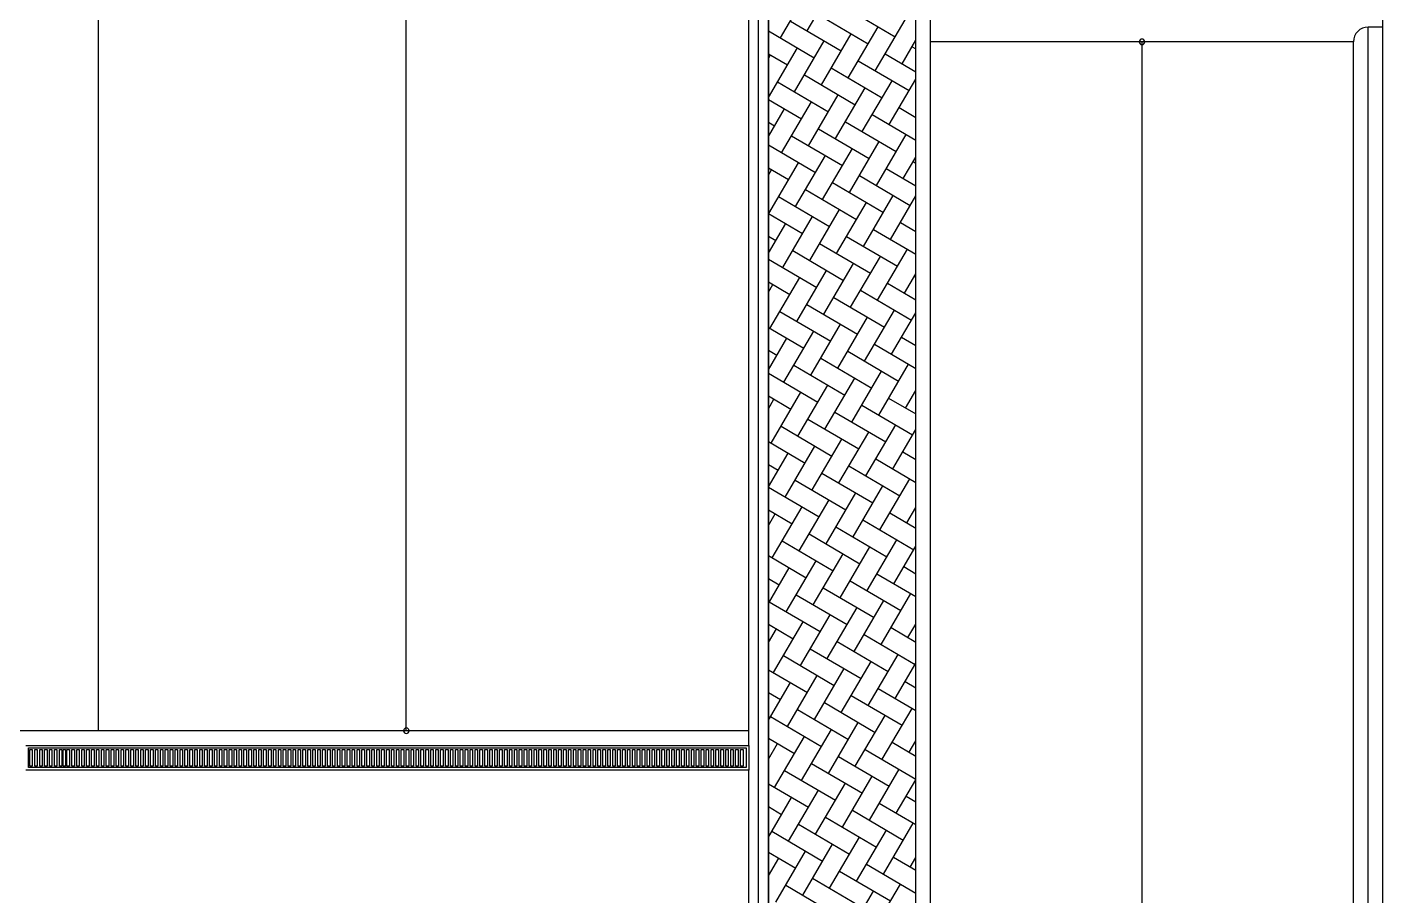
# Model space of a CAD drawing. Header units: millimetres. Extents: x 0 to 356400, y 0 to 68257.
# Drawn here: x 245135 to 246238, y 6088 to 6794 of the extents above; entities that cross this region are included whole.
import ezdxf

# ---------------------------------------------------------------- set-up
doc = ezdxf.new("R2010")
doc.units = ezdxf.units.MM
doc.header["$LTSCALE"] = 75
doc.layers.add('8', color=8, linetype='Continuous')

# ---------------------------------------------------------------- blocks, each defined once
blk = doc.blocks.new('G$C7369CDF7')
at = {"layer": '8'}
for p, q in [((116630, 85650), (1230, 85650)), ((96957, 85650), (14330, 85650)), ((14330, 85650), (14330, 85350)), ((97325, 85350), (14330, 85350)), ((14330, 85350), (14330, 85350)), ((94630, 85050), (14630, 85050)), ((14630, 85050), (14630, 76450)), ((94630, 80750), (14630, 80750)), ((94630, 76450), (9330, 76450)), ((94630, 76150), (9330, 76150)), ((94630, 76150), (9330, 76150)), ((15074, 75870), (14597, 76150)), ((14729, 76073), (14774, 76150)), ((14872, 75525), (15238, 76150)), ((16312, 75609), (15388, 76150)), ((15966, 75811), (16165, 76150)), ((16109, 75264), (16629, 76150)), ((17406, 75894), (16970, 76150)), ((17061, 76097), (17092, 76150)), ((17204, 75549), (17556, 76150)), ((18644, 75633), (17761, 76150)), ((18299, 75835), (18483, 76150)), ((18442, 75288), (18947, 76150)), ((19739, 75918), (19343, 76150)), ((19393, 76121), (19411, 76150)), ((19536, 75573), (19874, 76150)), ((20976, 75657), (20134, 76150)), ((20631, 75859), (20802, 76150)), ((20774, 75312), (21265, 76150)), ((22071, 75942), (21716, 76150)), ((21726, 76145), (21729, 76150)), ((21868, 75597), (22192, 76150)), ((23308, 75681), (22507, 76150)), ((22963, 75883), (23120, 76150)), ((23106, 75336), (23583, 76150)), ((24403, 75966), (24090, 76150)), ((24201, 75621), (24511, 76150)), ((24344, 75074), (24950, 76109)), ((25641, 75705), (24881, 76150)), ((25295, 75907), (25438, 76150)), ((25438, 75359), (25902, 76150)), ((26735, 75990), (26463, 76150)), ((26533, 75645), (26829, 76150)), ((26676, 75098), (27283, 76133)), ((27973, 75729), (27254, 76150)), ((27628, 75931), (27756, 76150)), ((27771, 75383), (28220, 76150)), ((29068, 76014), (28836, 76150)), ((28865, 75669), (29147, 76150)), ((29008, 75122), (29611, 76150)), ((30305, 75753), (29627, 76150)), ((29960, 75955), (30074, 76150)), ((30103, 75407), (30538, 76150)), ((31198, 75693), (31465, 76150)), ((31400, 76038), (31209, 76150)), ((31340, 75146), (31929, 76150)), ((15217, 75323), (14182, 75930)), ((15015, 74978), (15621, 76013)), ((17549, 75347), (16514, 75954)), ((17347, 75002), (17954, 76037)), ((19881, 75371), (18846, 75978)), ((19679, 75026), (20286, 76061)), ((22214, 75395), (21178, 76002)), ((22011, 75050), (22618, 76085)), ((24546, 75419), (23511, 76026)), ((25581, 74812), (26188, 75847)), ((26878, 75443), (25843, 76050)), ((27913, 74836), (28520, 75871)), ((29210, 75467), (28175, 76074)), ((30246, 74860), (30852, 75895)), ((31543, 75491), (30507, 76098)), ((32780, 75229), (31745, 75836)), ((13920, 74692), (14527, 75728)), ((16454, 75061), (15419, 75668)), ((16252, 74716), (16859, 75752)), ((18787, 75085), (17751, 75692)), ((18584, 74740), (19191, 75775)), ((21119, 75109), (20084, 75716)), ((20917, 74764), (21523, 75799)), ((23451, 75133), (22416, 75740)), ((23249, 74788), (23856, 75823)), ((24486, 74526), (25093, 75562)), ((25783, 75157), (24748, 75764)), ((26819, 74550), (27425, 75586)), ((28116, 75181), (27080, 75788)), ((29151, 74574), (29758, 75610)), ((30448, 75205), (29413, 75812)), ((31483, 74598), (32090, 75634)), ((15360, 74776), (14324, 75382)), ((15157, 74431), (15764, 75466)), ((17692, 74800), (16657, 75406)), ((17490, 74455), (18096, 75490)), ((20024, 74824), (18989, 75430)), ((19822, 74479), (20429, 75514)), ((22356, 74848), (21321, 75454)), ((22154, 74502), (22761, 75538)), ((24689, 74872), (23653, 75478)), ((25724, 74265), (26331, 75300)), ((27021, 74896), (25986, 75502)), ((28056, 74289), (28663, 75324)), ((29353, 74919), (28318, 75526)), ((30388, 74313), (30995, 75348)), ((31685, 74943), (30650, 75550)), ((32923, 74682), (31888, 75289)), ((14063, 74145), (14669, 75180)), ((16597, 74514), (15562, 75121)), ((16395, 74169), (17002, 75204)), ((18929, 74538), (17894, 75145)), ((18727, 74193), (19334, 75228)), ((21262, 74562), (20226, 75169)), ((21059, 74217), (21666, 75252)), ((23594, 74586), (22559, 75193)), ((23392, 74241), (23998, 75276)), ((24629, 73979), (25236, 75014)), ((25926, 74610), (24891, 75217)), ((26962, 74003), (27568, 75038)), ((28258, 74634), (27223, 75241)), ((29294, 74027), (29901, 75062)), ((30591, 74658), (29555, 75265)), ((31626, 74051), (32233, 75086)), ((15502, 74228), (14467, 74835)), ((15300, 73883), (15907, 74918)), ((17835, 74252), (16799, 74859)), ((17632, 73907), (18239, 74942)), ((20167, 74276), (19132, 74883)), ((19965, 73931), (20572, 74966)), ((22499, 74300), (21464, 74907)), ((22297, 73955), (22904, 74990)), ((23535, 73693), (24141, 74729)), ((24832, 74324), (23796, 74931)), ((25867, 73717), (26474, 74753)), ((27164, 74348), (26128, 74955)), ((28199, 73741), (28806, 74777)), ((29496, 74372), (28461, 74979)), ((30531, 73765), (31138, 74801)), ((31828, 74396), (30793, 75003)), ((14408, 73943), (13372, 74549)), ((14206, 73598), (14812, 74633)), ((16740, 73967), (15705, 74573)), ((16538, 73622), (17145, 74657)), ((19072, 73991), (18037, 74597)), ((18870, 73645), (19477, 74681)), ((21405, 74015), (20369, 74621)), ((21202, 73669), (21809, 74705)), ((23737, 74039), (22702, 74645)), ((24772, 73432), (25379, 74467)), ((26069, 74063), (25034, 74669)), ((27104, 73456), (27711, 74491)), ((28401, 74086), (27366, 74693)), ((29437, 73480), (30043, 74515)), ((30734, 74110), (29698, 74717)), ((31971, 73849), (30936, 74456)), ((31769, 73504), (32376, 74539)), ((15645, 73681), (14610, 74288)), ((15443, 73336), (16050, 74371)), ((17978, 73705), (16942, 74312)), ((17775, 73360), (18382, 74395)), ((20310, 73729), (19275, 74336)), ((20108, 73384), (20714, 74419)), ((22642, 73753), (21607, 74360)), ((22440, 73408), (23047, 74443)), ((23680, 73150), (24284, 74181)), ((24974, 73777), (23939, 74384)), ((26010, 73170), (26616, 74205)), ((27307, 73801), (26271, 74408)), ((28342, 73194), (28949, 74229)), ((29639, 73825), (28604, 74432)), ((30674, 73218), (31281, 74253)), ((14551, 73395), (13515, 74002)), ((14407, 73150), (14955, 74085)), ((16883, 73419), (15848, 74026)), ((16725, 73150), (17287, 74109)), ((19215, 73443), (18180, 74050)), ((19043, 73150), (19620, 74133)), ((21547, 73467), (20512, 74074)), ((21361, 73150), (21952, 74157)), ((23880, 73491), (22844, 74098)), ((25071, 73150), (25522, 73920)), ((26212, 73515), (25177, 74122)), ((27389, 73150), (27854, 73944)), ((28544, 73539), (27509, 74146)), ((29707, 73150), (30186, 73968)), ((30876, 73563), (29841, 74170)), ((32114, 73301), (31079, 73908)), ((15760, 73150), (14753, 73740)), ((15798, 73150), (16193, 73824)), ((18120, 73158), (17085, 73764)), ((18116, 73150), (18525, 73848)), ((20453, 73182), (19417, 73788)), ((20434, 73150), (20857, 73872)), ((22785, 73206), (21750, 73812)), ((22752, 73150), (23189, 73896)), ((25117, 73229), (24082, 73836)), ((24143, 73150), (24427, 73634)), ((27449, 73253), (26414, 73860)), ((26462, 73150), (26759, 73658)), ((29782, 73277), (28746, 73884)), ((28780, 73150), (29092, 73682)), ((31098, 73150), (31424, 73706)), ((14870, 73150), (15098, 73538)), ((16551, 73150), (15990, 73479)), ((17189, 73150), (17430, 73562)), ((18924, 73150), (18323, 73503)), ((19507, 73150), (19762, 73586)), ((21298, 73150), (20655, 73527)), ((21825, 73150), (22095, 73610)), ((23671, 73150), (22987, 73551)), ((26044, 73150), (25319, 73575)), ((25534, 73150), (25665, 73372)), ((28417, 73150), (27652, 73599)), ((27852, 73150), (27997, 73396)), ((30790, 73150), (29984, 73623)), ((30171, 73150), (30329, 73420)), ((31581, 73150), (31221, 73361)), ((97230, 73150), (6530, 73150)), ((6530, 73150), (97074, 73150)), ((6830, 73150), (94630, 73150)), ((14969, 73150), (14896, 73193)), ((16261, 73150), (16336, 73276)), ((17342, 73150), (17228, 73217)), ((18580, 73150), (18668, 73300)), ((19715, 73150), (19560, 73241)), ((20898, 73150), (21000, 73324)), ((22089, 73150), (21892, 73265)), ((23216, 73150), (23332, 73348)), ((24462, 73150), (24225, 73289)), ((26835, 73150), (26557, 73313)), ((29208, 73150), (28889, 73337)), ((31562, 73150), (31567, 73159)), ((97030, 72950), (6530, 72950)), ((28930, 72750), (6530, 72750)), ((28630, 72750), (28630, 57850)), ((28930, 58050), (28930, 72750)), ((28930, 72750), (29430, 72750)), ((28980, 58100), (28980, 72700)), ((28980, 72700), (29380, 72700)), ((29010, 72585), (29010, 72635)), ((29010, 72635), (29350, 72635)), ((29350, 72585), (29010, 72585)), ((29010, 72485), (29010, 72535)), ((29010, 72535), (29350, 72535)), ((29350, 72635), (29350, 72585)), ((29350, 72535), (29350, 72485)), ((29380, 72700), (29380, 58100)), ((96830, 72750), (29430, 72750)), ((29430, 72750), (29430, 58050)), ((29350, 72485), (29010, 72485)), ((29010, 72385), (29010, 72435)), ((29010, 72435), (29350, 72435)), ((29350, 72385), (29010, 72385)), ((29010, 72285), (29010, 72335)), ((29010, 72335), (29350, 72335)), ((29350, 72285), (29010, 72285)), ((29350, 72435), (29350, 72385)), ((29350, 72335), (29350, 72285)), ((29010, 72185), (29010, 72235)), ((29010, 72235), (29350, 72235)), ((29350, 72185), (29010, 72185)), ((29010, 72085), (29010, 72135)), ((29010, 72135), (29350, 72135)), ((29350, 72085), (29010, 72085)), ((29010, 71985), (29010, 72035)), ((29010, 72035), (29350, 72035)), ((29350, 71985), (29010, 71985)), ((29350, 72235), (29350, 72185)), ((29350, 72135), (29350, 72085)), ((29350, 72035), (29350, 71985)), ((29010, 71885), (29010, 71935)), ((29010, 71935), (29350, 71935)), ((29350, 71885), (29010, 71885)), ((29010, 71785), (29010, 71835)), ((29010, 71835), (29350, 71835)), ((29350, 71785), (29010, 71785)), ((29010, 71685), (29010, 71735)), ((29010, 71735), (29350, 71735)), ((29350, 71935), (29350, 71885)), ((29350, 71835), (29350, 71785)), ((29350, 71735), (29350, 71685)), ((29350, 71685), (29010, 71685)), ((29010, 71585), (29010, 71635)), ((29010, 71635), (29350, 71635)), ((29350, 71585), (29010, 71585)), ((29010, 71485), (29010, 71535)), ((29010, 71535), (29350, 71535)), ((29350, 71485), (29010, 71485)), ((29010, 71385), (29010, 71435)), ((29010, 71435), (29350, 71435)), ((29350, 71635), (29350, 71585)), ((29350, 71535), (29350, 71485)), ((29350, 71435), (29350, 71385)), ((29350, 71385), (29010, 71385)), ((29010, 71285), (29010, 71335)), ((29010, 71335), (29350, 71335)), ((29350, 71285), (29010, 71285)), ((29010, 71185), (29010, 71235)), ((29010, 71235), (29350, 71235)), ((29350, 71185), (29010, 71185)), ((29350, 71335), (29350, 71285)), ((29350, 71235), (29350, 71185)), ((29010, 71085), (29010, 71135)), ((29010, 71135), (29350, 71135)), ((29350, 71085), (29010, 71085)), ((29010, 70985), (29010, 71035)), ((29010, 71035), (29350, 71035)), ((29350, 70985), (29010, 70985)), ((29010, 70885), (29010, 70935)), ((29010, 70935), (29350, 70935)), ((29350, 70885), (29010, 70885)), ((29350, 71135), (29350, 71085)), ((29350, 71035), (29350, 70985)), ((29350, 70935), (29350, 70885)), ((29010, 70785), (29010, 70835)), ((29010, 70835), (29350, 70835)), ((29350, 70785), (29010, 70785)), ((29010, 70685), (29010, 70735)), ((29010, 70735), (29350, 70735)), ((29350, 70685), (29010, 70685)), ((29010, 70585), (29010, 70635)), ((29010, 70635), (29350, 70635)), ((29350, 70835), (29350, 70785)), ((29350, 70735), (29350, 70685)), ((29350, 70635), (29350, 70585)), ((29350, 70585), (29010, 70585)), ((29010, 70485), (29010, 70535)), ((29010, 70535), (29350, 70535)), ((29350, 70485), (29010, 70485)), ((29010, 70385), (29010, 70435)), ((29010, 70435), (29350, 70435)), ((29350, 70385), (29010, 70385)), ((29010, 70285), (29010, 70335)), ((29010, 70335), (29350, 70335)), ((29350, 70535), (29350, 70485)), ((29350, 70435), (29350, 70385)), ((29350, 70335), (29350, 70285)), ((29350, 70285), (29010, 70285)), ((29010, 70185), (29010, 70235)), ((29010, 70235), (29350, 70235)), ((29350, 70185), (29010, 70185)), ((29010, 70085), (29010, 70135)), ((29010, 70135), (29350, 70135)), ((29350, 70085), (29010, 70085)), ((29350, 70235), (29350, 70185)), ((29350, 70135), (29350, 70085)), ((29010, 69985), (29010, 70035)), ((29010, 70035), (29350, 70035)), ((29350, 69985), (29010, 69985)), ((29010, 69885), (29010, 69935)), ((29010, 69935), (29350, 69935)), ((29350, 69885), (29010, 69885)), ((29010, 69785), (29010, 69835)), ((29010, 69835), (29350, 69835)), ((29350, 69785), (29010, 69785)), ((29350, 70035), (29350, 69985)), ((29350, 69935), (29350, 69885)), ((29350, 69835), (29350, 69785)), ((29010, 69685), (29010, 69735)), ((29010, 69735), (29350, 69735)), ((29350, 69685), (29010, 69685)), ((29010, 69585), (29010, 69635)), ((29010, 69635), (29350, 69635)), ((29350, 69585), (29010, 69585)), ((29010, 69485), (29010, 69535)), ((29010, 69535), (29350, 69535)), ((29350, 69735), (29350, 69685)), ((29350, 69635), (29350, 69585)), ((29350, 69535), (29350, 69485)), ((29350, 69485), (29010, 69485)), ((29010, 69385), (29010, 69435)), ((29010, 69435), (29350, 69435)), ((29350, 69385), (29010, 69385)), ((29010, 69285), (29010, 69335)), ((29010, 69335), (29350, 69335)), ((29350, 69285), (29010, 69285)), ((29010, 69185), (29010, 69235)), ((29010, 69235), (29350, 69235)), ((29350, 69435), (29350, 69385)), ((29350, 69335), (29350, 69285)), ((29350, 69235), (29350, 69185)), ((29350, 69185), (29010, 69185)), ((29010, 69085), (29010, 69135)), ((29010, 69135), (29350, 69135)), ((29350, 69085), (29010, 69085)), ((29010, 68985), (29010, 69035)), ((29010, 69035), (29350, 69035)), ((29350, 68985), (29010, 68985)), ((29350, 69135), (29350, 69085)), ((29350, 69035), (29350, 68985)), ((29010, 68885), (29010, 68935)), ((29010, 68935), (29350, 68935)), ((29350, 68885), (29010, 68885)), ((29010, 68785), (29010, 68835)), ((29010, 68835), (29350, 68835)), ((29350, 68785), (29010, 68785)), ((29010, 68685), (29010, 68735)), ((29010, 68735), (29350, 68735)), ((29350, 68685), (29010, 68685)), ((29350, 68935), (29350, 68885)), ((29350, 68835), (29350, 68785)), ((29350, 68735), (29350, 68685)), ((29010, 68585), (29010, 68635)), ((29010, 68635), (29350, 68635)), ((29350, 68585), (29010, 68585)), ((29010, 68485), (29010, 68535)), ((29010, 68535), (29350, 68535)), ((29350, 68485), (29010, 68485)), ((29010, 68385), (29010, 68435)), ((29010, 68435), (29350, 68435)), ((29350, 68635), (29350, 68585)), ((29350, 68535), (29350, 68485)), ((29350, 68435), (29350, 68385)), ((29350, 68385), (29010, 68385)), ((29010, 68285), (29010, 68335)), ((29010, 68335), (29350, 68335)), ((29350, 68285), (29010, 68285)), ((29010, 68185), (29010, 68235)), ((29010, 68235), (29350, 68235)), ((29350, 68185), (29010, 68185)), ((29010, 68085), (29010, 68135)), ((29010, 68135), (29350, 68135)), ((29350, 68335), (29350, 68285)), ((29350, 68235), (29350, 68185)), ((29350, 68135), (29350, 68085)), ((29350, 68085), (29010, 68085)), ((29010, 67985), (29010, 68035)), ((29010, 68035), (29350, 68035)), ((29350, 67985), (29010, 67985)), ((29010, 67885), (29010, 67935)), ((29010, 67935), (29350, 67935)), ((29350, 67885), (29010, 67885)), ((29010, 67785), (29010, 67835)), ((29010, 67835), (29350, 67835)), ((29350, 68035), (29350, 67985)), ((29350, 67935), (29350, 67885)), ((29350, 67835), (29350, 67785)), ((29350, 67785), (29010, 67785)), ((29010, 67685), (29010, 67735)), ((29010, 67735), (29350, 67735)), ((29350, 67685), (29010, 67685)), ((29010, 67585), (29010, 67635)), ((29010, 67635), (29350, 67635)), ((29350, 67585), (29010, 67585)), ((29350, 67735), (29350, 67685)), ((29350, 67635), (29350, 67585)), ((29010, 67485), (29010, 67535)), ((29010, 67535), (29350, 67535)), ((29350, 67485), (29010, 67485)), ((29010, 67385), (29010, 67435)), ((29010, 67435), (29350, 67435)), ((29350, 67385), (29010, 67385)), ((29010, 67285), (29010, 67335)), ((29010, 67335), (29350, 67335)), ((29350, 67285), (29010, 67285)), ((29350, 67535), (29350, 67485)), ((29350, 67435), (29350, 67385)), ((29350, 67335), (29350, 67285)), ((29010, 67185), (29010, 67235)), ((29010, 67235), (29350, 67235)), ((29350, 67185), (29010, 67185)), ((29010, 67085), (29010, 67135)), ((29010, 67135), (29350, 67135)), ((29350, 67085), (29010, 67085)), ((29010, 66985), (29010, 67035)), ((29010, 67035), (29350, 67035)), ((29350, 67235), (29350, 67185)), ((29350, 67135), (29350, 67085)), ((29350, 67035), (29350, 66985)), ((29350, 66985), (29010, 66985)), ((29010, 66885), (29010, 66935)), ((29010, 66935), (29350, 66935)), ((29350, 66885), (29010, 66885)), ((29010, 66785), (29010, 66835)), ((29010, 66835), (29350, 66835)), ((29350, 66785), (29010, 66785)), ((29010, 66685), (29010, 66735)), ((29010, 66735), (29350, 66735)), ((29350, 66935), (29350, 66885)), ((29350, 66835), (29350, 66785)), ((29350, 66735), (29350, 66685)), ((29350, 66685), (29010, 66685)), ((29010, 66585), (29010, 66635)), ((29010, 66635), (29350, 66635)), ((29350, 66585), (29010, 66585)), ((29010, 66485), (29010, 66535)), ((29010, 66535), (29350, 66535)), ((29350, 66485), (29010, 66485)), ((29350, 66635), (29350, 66585)), ((29350, 66535), (29350, 66485)), ((29010, 66385), (29010, 66435)), ((29010, 66435), (29350, 66435)), ((29350, 66385), (29010, 66385)), ((29010, 66285), (29010, 66335)), ((29010, 66335), (29350, 66335)), ((29350, 66285), (29010, 66285)), ((29010, 66185), (29010, 66235)), ((29010, 66235), (29350, 66235)), ((29350, 66185), (29010, 66185)), ((29350, 66435), (29350, 66385)), ((29350, 66335), (29350, 66285)), ((29350, 66235), (29350, 66185)), ((29010, 66085), (29010, 66135)), ((29010, 66135), (29350, 66135)), ((29350, 66085), (29010, 66085)), ((29010, 65985), (29010, 66035)), ((29010, 66035), (29350, 66035)), ((29350, 65985), (29010, 65985)), ((29010, 65885), (29010, 65935)), ((29010, 65935), (29350, 65935)), ((29350, 66135), (29350, 66085)), ((29350, 66035), (29350, 65985)), ((29350, 65935), (29350, 65885)), ((28630, 65787), (6530, 65787)), ((28630, 65787), (8230, 65787)), ((29350, 65885), (29010, 65885)), ((29010, 65785), (29010, 65835)), ((29010, 65835), (29350, 65835)), ((29350, 65785), (29010, 65785)), ((29010, 65685), (29010, 65735)), ((29010, 65735), (29350, 65735)), ((29350, 65685), (29010, 65685)), ((29010, 65585), (29010, 65635)), ((29010, 65635), (29350, 65635)), ((29350, 65835), (29350, 65785)), ((29350, 65735), (29350, 65685)), ((29350, 65635), (29350, 65585)), ((29350, 65585), (29010, 65585)), ((29010, 65485), (29010, 65535)), ((29010, 65535), (29350, 65535)), ((29350, 65485), (29010, 65485)), ((29010, 65385), (29010, 65435)), ((29010, 65435), (29350, 65435)), ((29350, 65385), (29010, 65385)), ((29350, 65535), (29350, 65485)), ((29350, 65435), (29350, 65385)), ((29010, 65285), (29010, 65335)), ((29010, 65335), (29350, 65335)), ((29350, 65285), (29010, 65285)), ((29010, 65185), (29010, 65235)), ((29010, 65235), (29350, 65235)), ((29350, 65185), (29010, 65185)), ((29010, 65085), (29010, 65135)), ((29010, 65135), (29350, 65135)), ((29350, 65085), (29010, 65085)), ((29350, 65335), (29350, 65285)), ((29350, 65235), (29350, 65185)), ((29350, 65135), (29350, 65085)), ((29010, 64985), (29010, 65035)), ((29010, 65035), (29350, 65035)), ((29350, 64985), (29010, 64985)), ((29010, 64885), (29010, 64935)), ((29010, 64935), (29350, 64935)), ((29350, 64885), (29010, 64885)), ((29010, 64785), (29010, 64835)), ((29010, 64835), (29350, 64835)), ((29350, 65035), (29350, 64985)), ((29350, 64935), (29350, 64885)), ((29350, 64835), (29350, 64785)), ((29350, 64785), (29010, 64785)), ((29010, 64685), (29010, 64735)), ((29010, 64735), (29350, 64735)), ((29350, 64685), (29010, 64685)), ((29010, 64585), (29010, 64635)), ((29010, 64635), (29350, 64635)), ((29350, 64585), (29010, 64585)), ((29010, 64485), (29010, 64535)), ((29010, 64535), (29350, 64535)), ((29350, 64735), (29350, 64685)), ((29350, 64635), (29350, 64585)), ((29350, 64535), (29350, 64485)), ((29350, 64485), (29010, 64485)), ((29010, 64385), (29010, 64435)), ((29010, 64435), (29350, 64435)), ((29350, 64385), (29010, 64385)), ((29010, 64285), (29010, 64335)), ((29010, 64335), (29350, 64335)), ((29350, 64285), (29010, 64285)), ((29350, 64435), (29350, 64385)), ((29350, 64335), (29350, 64285)), ((29010, 64185), (29010, 64235)), ((29010, 64235), (29350, 64235)), ((29350, 64185), (29010, 64185)), ((29010, 64085), (29010, 64135)), ((29010, 64135), (29350, 64135)), ((29350, 64085), (29010, 64085)), ((29010, 63985), (29010, 64035)), ((29010, 64035), (29350, 64035)), ((29350, 63985), (29010, 63985)), ((29350, 64235), (29350, 64185)), ((29350, 64135), (29350, 64085)), ((29350, 64035), (29350, 63985)), ((29010, 63885), (29010, 63935)), ((29010, 63935), (29350, 63935)), ((29350, 63885), (29010, 63885)), ((29010, 63785), (29010, 63835)), ((29010, 63835), (29350, 63835)), ((29350, 63785), (29010, 63785)), ((29010, 63685), (29010, 63735)), ((29010, 63735), (29350, 63735)), ((29350, 63935), (29350, 63885)), ((29350, 63835), (29350, 63785)), ((29350, 63735), (29350, 63685)), ((29350, 63685), (29010, 63685)), ((29010, 63585), (29010, 63635)), ((29010, 63635), (29350, 63635)), ((29350, 63585), (29010, 63585)), ((29010, 63485), (29010, 63535)), ((29010, 63535), (29350, 63535)), ((29350, 63485), (29010, 63485)), ((29010, 63385), (29010, 63435)), ((29010, 63435), (29350, 63435)), ((29350, 63635), (29350, 63585)), ((29350, 63535), (29350, 63485)), ((29350, 63435), (29350, 63385)), ((29350, 63385), (29010, 63385)), ((29010, 63285), (29010, 63335)), ((29010, 63335), (29350, 63335)), ((29350, 63285), (29010, 63285)), ((29010, 63185), (29010, 63235)), ((29010, 63235), (29350, 63235)), ((29350, 63185), (29010, 63185)), ((29350, 63335), (29350, 63285)), ((29350, 63235), (29350, 63185)), ((29010, 63085), (29010, 63135)), ((29010, 63135), (29350, 63135)), ((29350, 63085), (29010, 63085)), ((29010, 62985), (29010, 63035)), ((29010, 63035), (29350, 63035)), ((29350, 62985), (29010, 62985)), ((29010, 62885), (29010, 62935)), ((29010, 62935), (29350, 62935)), ((29350, 62885), (29010, 62885)), ((29350, 63135), (29350, 63085)), ((29350, 63035), (29350, 62985)), ((29350, 62935), (29350, 62885)), ((29010, 62785), (29010, 62835)), ((29010, 62835), (29350, 62835)), ((29350, 62785), (29010, 62785)), ((29010, 62685), (29010, 62735)), ((29010, 62735), (29350, 62735)), ((29350, 62685), (29010, 62685)), ((29010, 62585), (29010, 62635)), ((29010, 62635), (29350, 62635)), ((29350, 62835), (29350, 62785)), ((29350, 62735), (29350, 62685)), ((29350, 62635), (29350, 62585)), ((29350, 62585), (29010, 62585)), ((29010, 62485), (29010, 62535)), ((29010, 62535), (29350, 62535)), ((29350, 62485), (29010, 62485)), ((29010, 62385), (29010, 62435)), ((29010, 62435), (29350, 62435)), ((29350, 62385), (29010, 62385)), ((29010, 62285), (29010, 62335)), ((29010, 62335), (29350, 62335)), ((29350, 62535), (29350, 62485)), ((29350, 62435), (29350, 62385)), ((29350, 62335), (29350, 62285)), ((29350, 62285), (29010, 62285)), ((29010, 62185), (29010, 62235)), ((29010, 62235), (29350, 62235)), ((29350, 62185), (29010, 62185)), ((29010, 62085), (29010, 62135)), ((29010, 62135), (29350, 62135)), ((29350, 62085), (29010, 62085)), ((29350, 62235), (29350, 62185)), ((29350, 62135), (29350, 62085)), ((29010, 61985), (29010, 62035)), ((29010, 62035), (29350, 62035)), ((29350, 61985), (29010, 61985)), ((29010, 61885), (29010, 61935)), ((29010, 61935), (29350, 61935)), ((29350, 61885), (29010, 61885)), ((29010, 61785), (29010, 61835)), ((29010, 61835), (29350, 61835)), ((29350, 61785), (29010, 61785)), ((29350, 62035), (29350, 61985)), ((29350, 61935), (29350, 61885)), ((29350, 61835), (29350, 61785)), ((29010, 61685), (29010, 61735)), ((29010, 61735), (29350, 61735)), ((29350, 61685), (29010, 61685)), ((29010, 61585), (29010, 61635)), ((29010, 61635), (29350, 61635)), ((29350, 61585), (29010, 61585)), ((29010, 61485), (29010, 61535)), ((29010, 61535), (29350, 61535)), ((29350, 61735), (29350, 61685)), ((29350, 61635), (29350, 61585)), ((29350, 61535), (29350, 61485)), ((29350, 61485), (29010, 61485)), ((29010, 61385), (29010, 61435)), ((29010, 61435), (29350, 61435)), ((29350, 61385), (29010, 61385)), ((29010, 61285), (29010, 61335)), ((29010, 61335), (29350, 61335)), ((29350, 61285), (29010, 61285)), ((29010, 61185), (29010, 61235)), ((29010, 61235), (29350, 61235)), ((29350, 61435), (29350, 61385)), ((29350, 61335), (29350, 61285)), ((29350, 61235), (29350, 61185)), ((29350, 61185), (29010, 61185)), ((29010, 61085), (29010, 61135)), ((29010, 61135), (29350, 61135)), ((29350, 61085), (29010, 61085)), ((29010, 60985), (29010, 61035)), ((29010, 61035), (29350, 61035)), ((29350, 60985), (29010, 60985)), ((29350, 61135), (29350, 61085)), ((29350, 61035), (29350, 60985)), ((29010, 60885), (29010, 60935)), ((29010, 60935), (29350, 60935)), ((29350, 60885), (29010, 60885)), ((29010, 60785), (29010, 60835)), ((29010, 60835), (29350, 60835)), ((29350, 60785), (29010, 60785)), ((29010, 60685), (29010, 60735)), ((29010, 60735), (29350, 60735)), ((29350, 60685), (29010, 60685)), ((29350, 60935), (29350, 60885)), ((29350, 60835), (29350, 60785)), ((29350, 60735), (29350, 60685)), ((29010, 60585), (29010, 60635)), ((29010, 60635), (29350, 60635)), ((29350, 60585), (29010, 60585)), ((29010, 60485), (29010, 60535)), ((29010, 60535), (29350, 60535)), ((29350, 60485), (29010, 60485)), ((29010, 60385), (29010, 60435)), ((29010, 60435), (29350, 60435)), ((29350, 60635), (29350, 60585)), ((29350, 60535), (29350, 60485)), ((29350, 60435), (29350, 60385)), ((29350, 60385), (29010, 60385)), ((29010, 60285), (29010, 60335)), ((29010, 60335), (29350, 60335)), ((29350, 60285), (29010, 60285)), ((29010, 60185), (29010, 60235)), ((29010, 60235), (29350, 60235)), ((29350, 60185), (29010, 60185)), ((29010, 60085), (29010, 60135)), ((29010, 60135), (29350, 60135)), ((29350, 60335), (29350, 60285)), ((29350, 60235), (29350, 60185)), ((29350, 60135), (29350, 60085)), ((29350, 60085), (29010, 60085)), ((29010, 59985), (29010, 60035)), ((29010, 60035), (29350, 60035)), ((29350, 59985), (29010, 59985)), ((29010, 59885), (29010, 59935)), ((29010, 59935), (29350, 59935)), ((29350, 59885), (29010, 59885)), ((29350, 60035), (29350, 59985)), ((29350, 59935), (29350, 59885)), ((29010, 59785), (29010, 59835)), ((29010, 59835), (29350, 59835)), ((29350, 59785), (29010, 59785)), ((29010, 59685), (29010, 59735)), ((29010, 59735), (29350, 59735)), ((29350, 59685), (29010, 59685)), ((29010, 59585), (29010, 59635)), ((29010, 59635), (29350, 59635)), ((29350, 59585), (29010, 59585)), ((29350, 59835), (29350, 59785)), ((29350, 59735), (29350, 59685)), ((29350, 59635), (29350, 59585)), ((28630, 59525), (8930, 59525)), ((29010, 59485), (29010, 59535)), ((29010, 59535), (29350, 59535)), ((29350, 59485), (29010, 59485)), ((29010, 59385), (29010, 59435)), ((29010, 59435), (29350, 59435)), ((29350, 59385), (29010, 59385)), ((29010, 59285), (29010, 59335)), ((29010, 59335), (29350, 59335)), ((29350, 59535), (29350, 59485)), ((29350, 59435), (29350, 59385)), ((29350, 59335), (29350, 59285)), ((29350, 59285), (29010, 59285)), ((29010, 59185), (29010, 59235)), ((29010, 59235), (29350, 59235)), ((29350, 59185), (29010, 59185)), ((29010, 59085), (29010, 59135)), ((29010, 59135), (29350, 59135)), ((29350, 59085), (29010, 59085)), ((29010, 58985), (29010, 59035)), ((29010, 59035), (29350, 59035)), ((29350, 59235), (29350, 59185)), ((29350, 59135), (29350, 59085)), ((29350, 59035), (29350, 58985)), ((29350, 58985), (29010, 58985)), ((29010, 58885), (29010, 58935)), ((29010, 58935), (29350, 58935)), ((29350, 58885), (29010, 58885)), ((29010, 58808), (29010, 58858)), ((29010, 58858), (29350, 58858)), ((29350, 58808), (29010, 58808)), ((29010, 58730), (29010, 58780)), ((29010, 58780), (29350, 58780)), ((29350, 58935), (29350, 58885)), ((29350, 58858), (29350, 58808)), ((29350, 58780), (29350, 58730)), ((29350, 58730), (29010, 58730)), ((29010, 58630), (29010, 58680)), ((29010, 58680), (29350, 58680)), ((29350, 58630), (29010, 58630)), ((29010, 58530), (29010, 58580)), ((29010, 58580), (29350, 58580)), ((29350, 58530), (29010, 58530)), ((29010, 58430), (29010, 58480)), ((29010, 58480), (29350, 58480)), ((29350, 58680), (29350, 58630)), ((29350, 58580), (29350, 58530)), ((29350, 58480), (29350, 58430)), ((29350, 58430), (29010, 58430)), ((29010, 58330), (29010, 58380)), ((29010, 58380), (29350, 58380)), ((29350, 58330), (29010, 58330)), ((29010, 58230), (29010, 58280)), ((29010, 58280), (29350, 58280)), ((29350, 58230), (29010, 58230)), ((29350, 58380), (29350, 58330)), ((29350, 58280), (29350, 58230)), ((29380, 58100), (28980, 58100)), ((29010, 58130), (29010, 58180)), ((29010, 58180), (29350, 58180)), ((29350, 58130), (29010, 58130)), ((29350, 58180), (29350, 58130))]:
    blk.add_line(p, q, dxfattribs=at)
for centre, radius, start, end in [((14630, 85350), 300, 180, 270), ((14630, 80750), 56.3, 0, 180), ((14630, 80750), 56.3, 180, 0), ((28630, 65787), 56.3, 0, 180), ((28630, 65787), 56.3, 180, 0)]:
    blk.add_arc(centre, radius, start, end, dxfattribs=at)

msp = doc.modelspace()

# ---------------------------------------------------------------- block references
at = {"xscale": 0.04000000000000001, "yscale": 0.04000000000000001, "zscale": 0.04000000000000001, "rotation": 270}
msp.add_blockref('G$C7369CDF7', (242812.2, 7367.1), dxfattribs=at)

doc.saveas('drawing.dxf')
